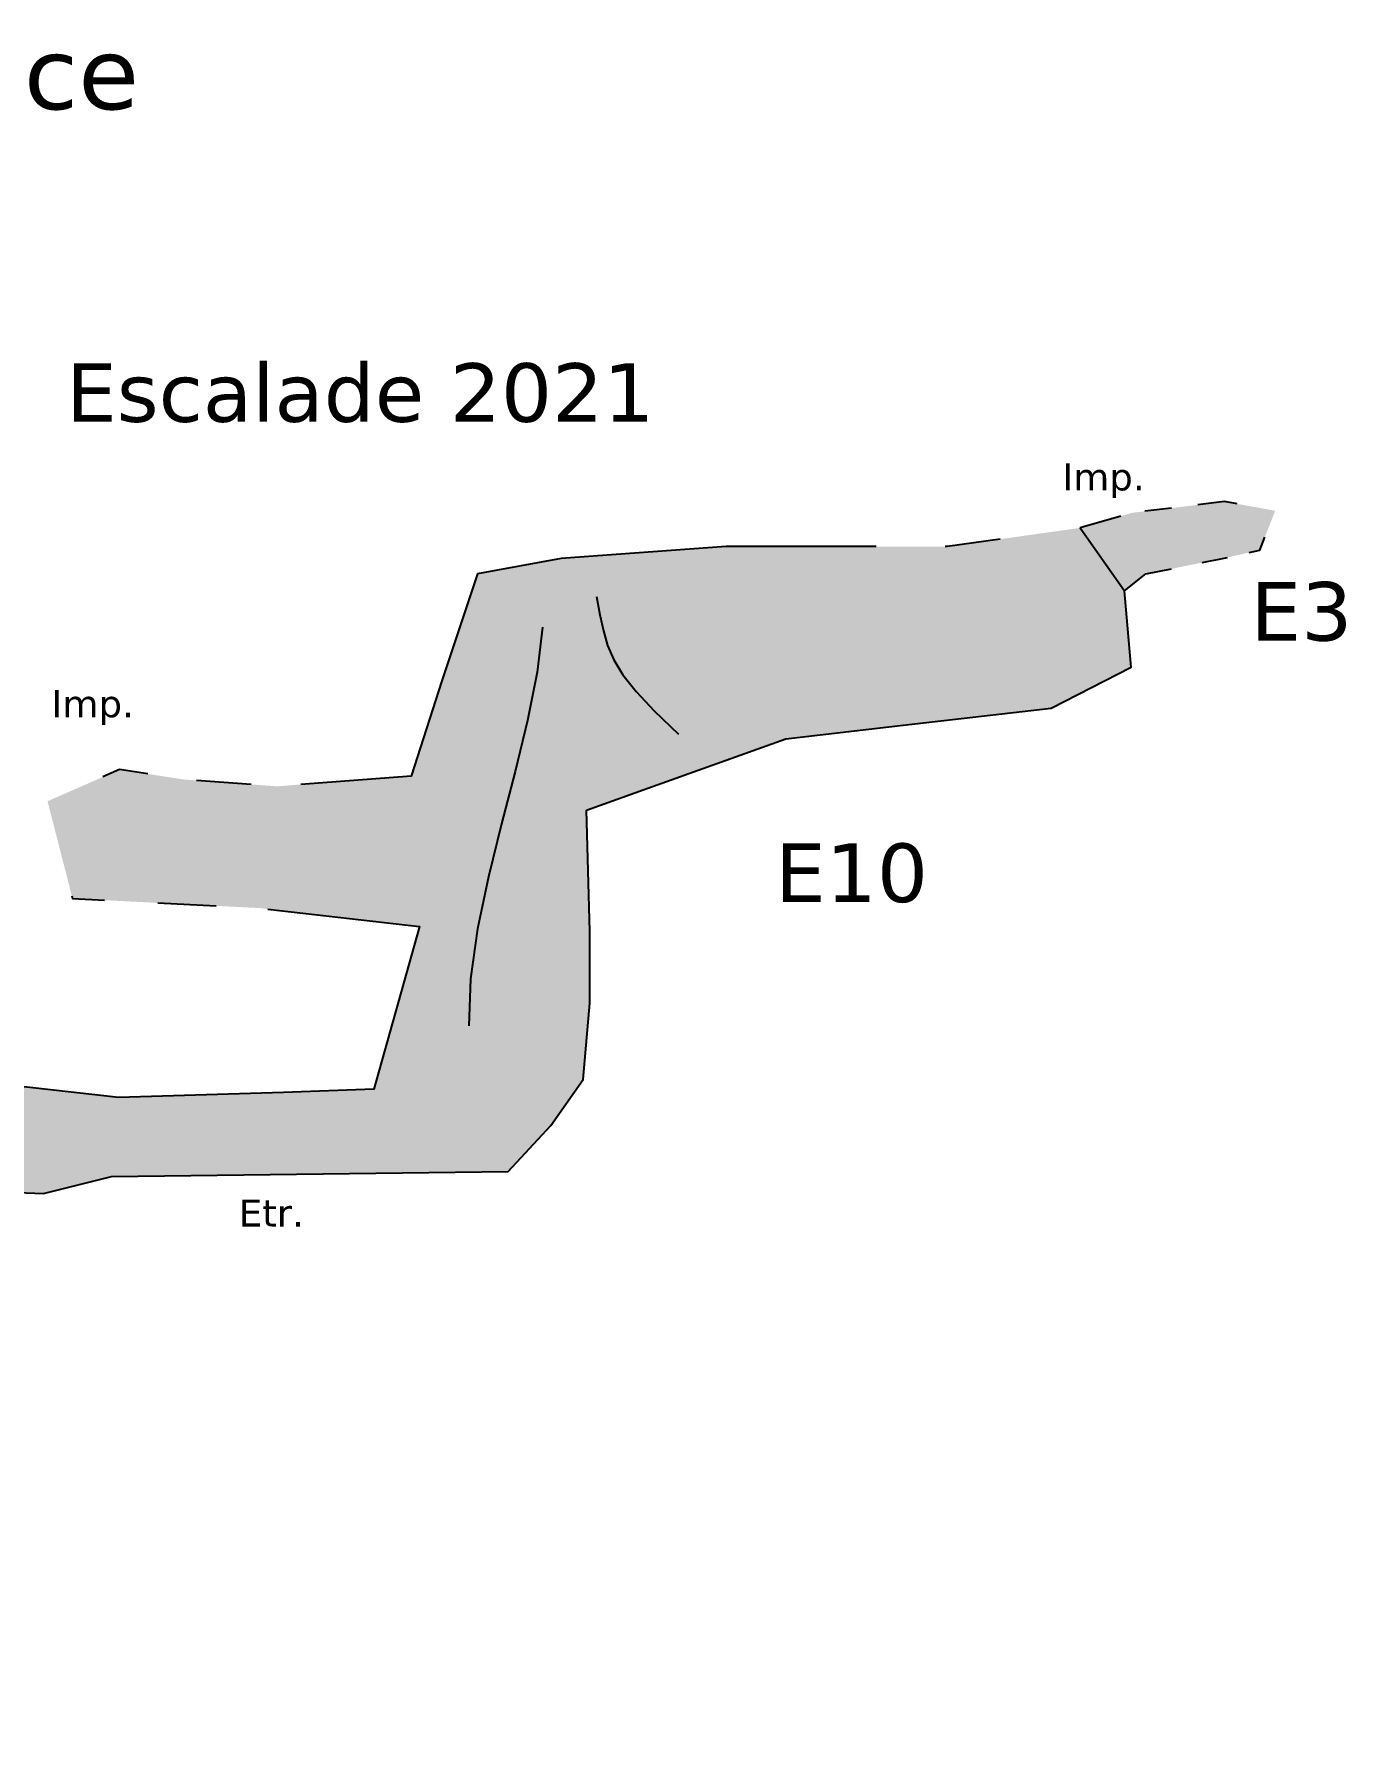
# Model space of a CAD drawing. Header units: metres. Extents: x -1178 to 131, y -250 to 398.
# Drawn here: x -2.65 to 26.45, y -85.96 to -48.2 of the extents above; entities that cross this region are included whole.
import ezdxf

# ---------------------------------------------------------------- set-up
doc = ezdxf.new("R2010")
doc.units = ezdxf.units.M
doc.header["$MEASUREMENT"] = 0
doc.layers.add('Topo Dessin - Fond', color=7, linetype='Continuous', true_color=0xdedede)
for name, color, linetype in [('Topo Dessin - Galeries', 1, 'Continuous'), ('Topo Dessin - Légendes Grosses', 250, 'Continuous'), ('Topo Dessin - Puits', 248, 'Continuous')]:
    doc.layers.add(name, color=color, linetype=linetype)

msp = doc.modelspace()

# ---------------------------------------------------------------- hatches: boundary and pattern name
at = {"layer": 'Topo Dessin - Fond'}
h = msp.add_hatch(color=256, dxfattribs=at)
h.dxf.hatch_style = 1
h.paths.add_polyline_path([(24.885, -58.775), (23.763, -58.572), (21.705, -58.822), (20.56, -59.155), (21.541, -60.551), (22.017, -60.177), (23.716, -59.834), (24.542, -59.647)])
h = msp.add_hatch(color=256, dxfattribs=at)
h.dxf.hatch_style = 1
h.paths.add_polyline_path([(9.611, -65.419), (10.97, -64.928), (14.028, -63.834), (16.633, -63.532), (19.918, -63.155), (21.692, -62.249), (21.541, -60.551), (20.56, -59.155), (17.615, -59.57), (12.707, -59.57), (9.044, -59.834), (7.194, -60.174), (6.401, -62.551), (5.722, -64.664), (2.739, -64.89), (0.677, -64.738), (-0.75, -64.52), (-2.347, -65.221), (-1.792, -67.381), (2.346, -67.591), (5.902, -68.001), (4.891, -71.607), (2.89, -71.682), (-0.772, -71.795), (-7.795, -71.003), (-11.503, -72.391), (-14.365, -74.851), (-14.861, -79.587), (-16.117, -81.867), (-17.441, -83.443), (-15.656, -82.056), (-13.918, -82.56), (-12.75, -83.308), (-12.705, -85.535), (-13.125, -85.964), (-11.801, -85.094), (-10.819, -85.094), (-9.875, -85.056), (-9.271, -84.414), (-8.289, -82.339), (-8.365, -80.981), (-8.327, -79.245), (-8.554, -77.245), (-8.44, -76.491), (-8.176, -74.265), (-6.817, -73.963), (-5.344, -73.812), (-2.437, -73.925), (-0.927, -73.548), (7.87, -73.435), (8.814, -72.416), (9.532, -71.397), (9.683, -69.699), (9.683, -68.115)])

# ---------------------------------------------------------------- linework, layer by layer
msp.add_line((20.56, -59.155), (21.541, -60.551), dxfattribs=at)
at = {"layer": 'Topo Dessin - Galeries'}
for points in [[(21.458, -58.894), (20.56, -59.155), (20.56, -59.155)], [(22.586, -58.715), (21.996, -58.786)], [(24.038, -58.622), (23.763, -58.572), (23.167, -58.645)], [(16.032, -59.57), (12.707, -59.57), (9.044, -59.834), (7.194, -60.174), (6.401, -62.551), (5.722, -64.664), (3.27, -64.85)], [(18.782, -59.406), (17.615, -59.57), (17.566, -59.57)], [(24.304, -59.701), (24.542, -59.647), (24.655, -59.361)], [(23.268, -59.924), (23.716, -59.834), (23.827, -59.809)], [(21.541, -60.551), (22.017, -60.177), (22.584, -60.062)], [(-5.344, -73.812), (-2.437, -73.925), (-0.927, -73.548), (7.87, -73.435), (8.814, -72.416), (9.532, -71.397), (9.683, -69.699), (9.683, -68.115), (9.611, -65.419), (10.97, -64.928), (14.028, -63.834), (16.633, -63.532), (19.918, -63.155), (21.692, -62.249), (21.541, -60.551)], [(-0.122, -64.616), (-0.75, -64.52), (-1.118, -64.682)], [(2.169, -64.848), (0.958, -64.759)], [(-1.807, -67.321), (-1.792, -67.381), (-1.087, -67.416)], [(0.097, -67.476), (1.392, -67.542)], [(2.54, -67.613), (5.902, -68.001), (4.891, -71.607), (2.89, -71.682), (-0.772, -71.795), (-7.795, -71.003), (-11.503, -72.391), (-14.365, -74.851), (-14.861, -79.587), (-16.117, -81.867), (-17.441, -83.443)]]:
    msp.add_lwpolyline(points, dxfattribs=at)
at = {"layer": 'Topo Dessin - Puits'}
for points in [[(9.831, -60.674), (9.907, -61.085), (9.982, -61.441), (10.076, -61.766), (10.214, -62.083), (10.417, -62.415), (10.709, -62.785), (11.111, -63.218), (11.646, -63.736)], [(8.631, -61.359), (8.515, -62.353), (8.3, -63.428), (8.024, -64.561), (7.723, -65.725), (7.434, -66.896), (7.192, -68.049), (7.036, -69.159), (7, -70.202)]]:
    msp.add_lwpolyline(points, dxfattribs=at)

# ---------------------------------------------------------------- texts
at = {"layer": 'Topo Dessin - Légendes Grosses', "linetype": 'Continuous', "attachment_point": 1}
for s, width, heights, insert, char_height in [('\\pxqc;{\\fVerdana|b0|i0|c0|p34;Etr. de la Limace}', 20.16779, [0], (-19.655, -48.263), 1.6), ('\\pxqc;{\\fVerdana|b0|i0|c0|p34;Escalade 2021}', 13.37449, [4.119], (-2.099, -55.5), 1.3), ('\\pxqc;{\\fVerdana|b0|i0|c0|p34;Imp.}', 3.04588, [0], (19.552, -57.722), 0.6), ('\\pxqc;{\\fVerdana|b0|i0|c0|p34;E3}', 5.37402, [1.853], (22.779, -60.356), 1.3), ('\\pxqc;{\\fVerdana|b0|i0|c0|p34;Imp.}', 3.04588, [0], (-2.869, -62.756), 0.6), ('\\pxqc;{\\fVerdana|b0|i0|c0|p34;E10}', 5.37402, [1.853], (12.799, -66.158), 1.3), ('\\pxqc;{\\fVerdana|b0|i0|c0|p34;Etr.}', 3.04588, [0], (1.094, -74.059), 0.6)]:
    msp.add_mtext_dynamic_manual_height_columns(s, width=width, gutter_width=12.5, heights=heights, dxfattribs=dict(at, insert=insert, char_height=char_height))

doc.saveas('drawing.dxf')
